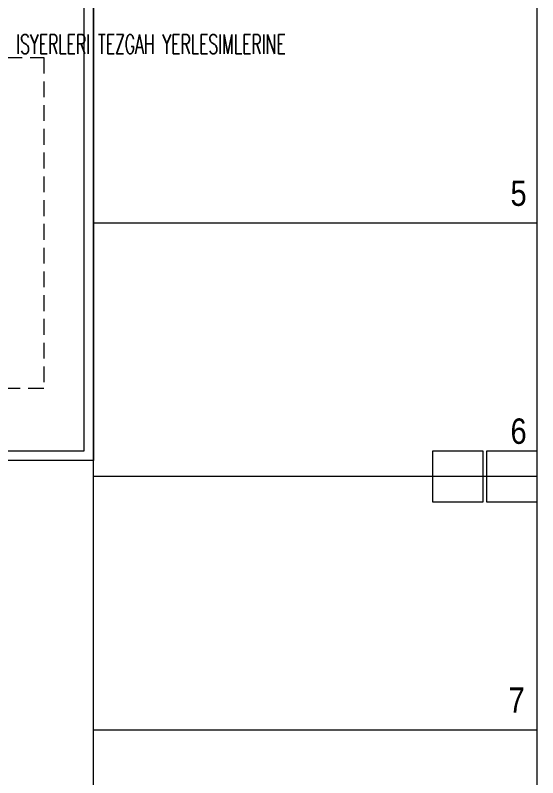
# Model space of a CAD drawing. Header units: metres. Extents: x -13194 to 152406, y -14653 to 29421.
# Drawn here: x 4617 to 5441, y 1164 to 2368 of the extents above; entities that cross this region are included whole.
import ezdxf
from ezdxf.enums import TextEntityAlignment as Align

# ---------------------------------------------------------------- set-up
doc = ezdxf.new("R2010")
doc.units = ezdxf.units.M
doc.header["$LTSCALE"] = 100
doc.header["$MEASUREMENT"] = 0
doc.linetypes.add('DOT2', pattern=[0.125, 0, -0.125])
doc.linetypes.add('HIDDEN', pattern=[0.375, 0.25, -0.125])
doc.layers.get('0').update_dxf_attribs({"color": 9, "lineweight": 9})
for name, color, linetype, lineweight in [('00', 9, 'Continuous', 9), ('01', 9, 'Continuous', 9), ('06D', 9, 'Continuous', 9), ('20', 9, 'DOT2', 9), ('21', 9, 'Continuous', 9), ('E-LINYE', 7, 'Continuous', 30)]:
    doc.layers.add(name, color=color, linetype=linetype, lineweight=lineweight)
doc.styles.add('E-YAZI', font='txttw.shx')
doc.styles.add('MuuM_TEXT-STANDART', font='ARIALN.TTF')

# ---------------------------------------------------------------- blocks, each defined once
blk = doc.blocks.new('p-kolon_80x80')
blk.add_lwpolyline([(-40, -40), (40, -40), (40, 40), (-40, 40)], close=True)
blk = doc.blocks.new('2.bod.sitatik')
at = {"layer": '01'}
for p in [(5315, -6990), (5400, -6990)]:
    blk.add_blockref('p-kolon_80x80', p, dxfattribs=at)
blk = doc.blocks.new('p-işyeri')
at = {"color": 0, "const_width": 2}
blk.add_lwpolyline([(200, 0), (200, 700), (-200, 700), (-200, 0)], close=True, dxfattribs=at)
blk = doc.blocks.new('2.bod.Mimari')
at = {"layer": '00'}
for points in [[(4440, -6215), (4740, -6215), (4740, -6965), (4440, -6965)], [(4440, -6230), (4725, -6230), (4725, -6950), (4440, -6950)]]:
    blk.add_lwpolyline(points, dxfattribs=at)
at = {"layer": '20', "linetype": 'HIDDEN'}
blk.add_lwpolyline([(3740, -6329), (4662, -6329), (4662, -6851), (3740, -6851)], close=True, dxfattribs=at)
at = {"layer": '06D', "color": 89, "linetype": 'HIDDEN', "true_color": 0x2e4d23, "rotation": 90}
for p in [(5440, -6390), (5440, -6790), (5440, -7190), (5440, -7590)]:
    blk.add_blockref('p-işyeri', p, dxfattribs=at)
at = {"layer": '21', "style": 'MuuM_TEXT-STANDART'}
for s, p in [('5', (5423.49, -6575)), ('6', (5423.49, -6950.57)), ('7', (5420.49, -7375))]:
    blk.add_text(s, height=40, dxfattribs=at).set_placement(p, align=Align.BOTTOM_RIGHT)

msp = doc.modelspace()

# ---------------------------------------------------------------- block references
for name in ['2.bod.sitatik', '2.bod.Mimari']:
    msp.add_blockref(name, (0, 8630))

# ---------------------------------------------------------------- texts
at = {"layer": 'E-LINYE', "color": 30, "linetype": 'Continuous', "style": 'E-YAZI', "width": 0.6}
msp.add_text('ISYERLERI TEZGAH YERLESIMLERINE', height=30, dxfattribs=at).set_placement((4830.8, 2322.2), align=Align.MIDDLE_CENTER)

doc.saveas('drawing.dxf')
